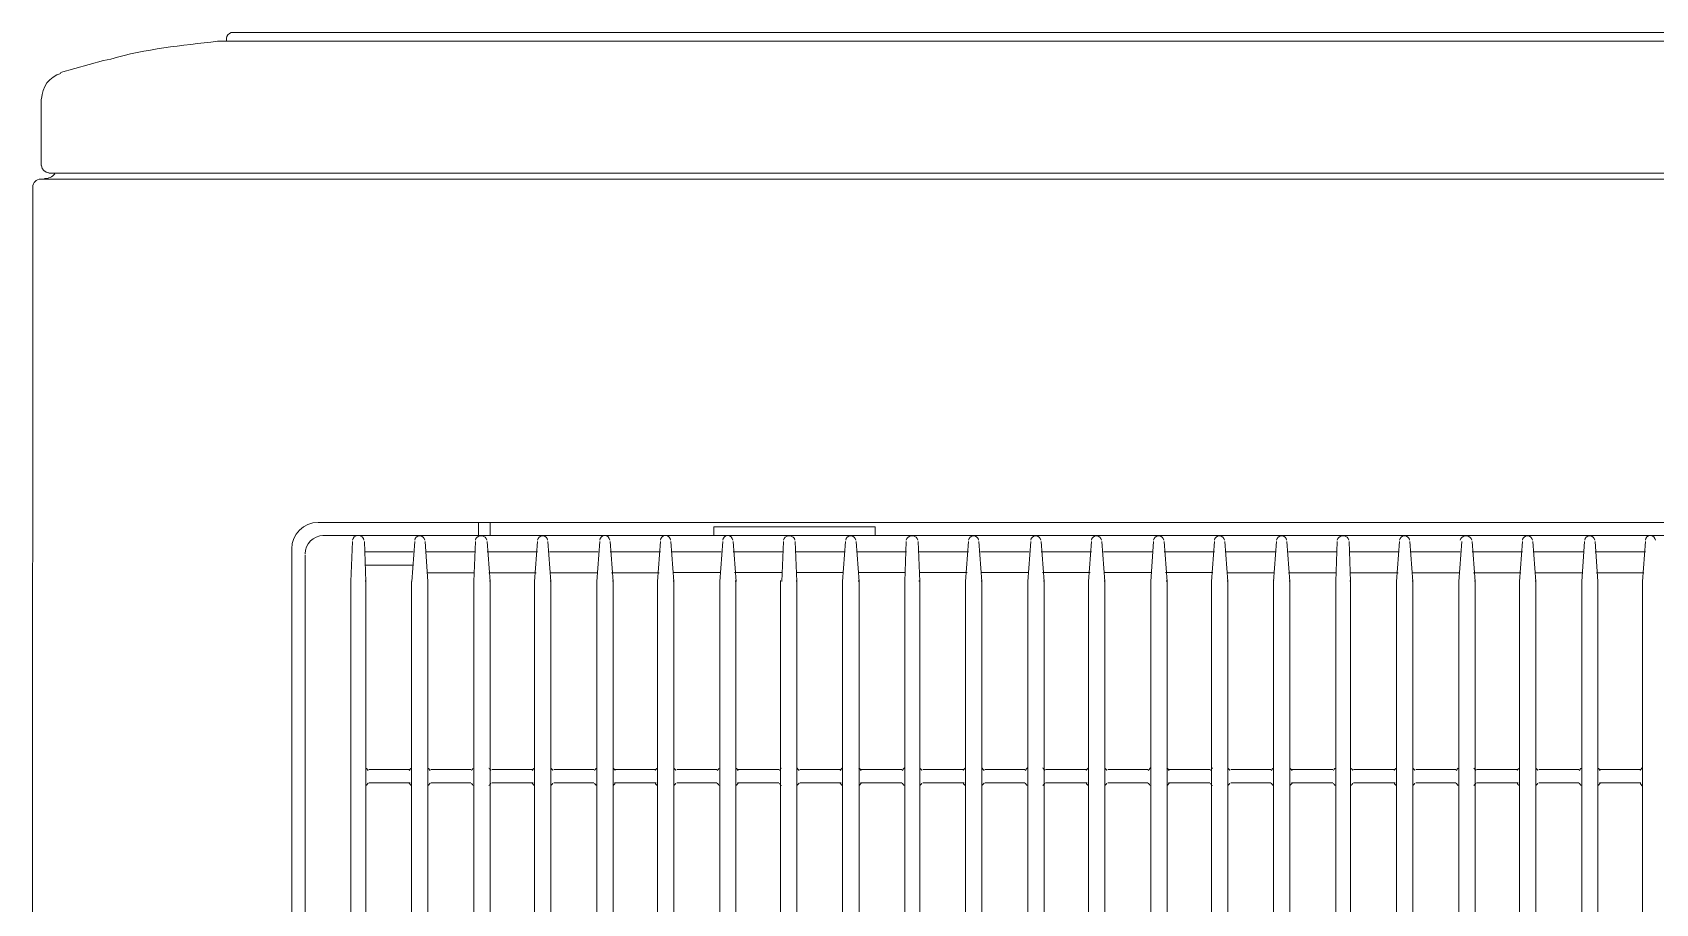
# Model space of a CAD drawing. Header units: inches. Extents: x -114 to 635, y -137 to 57.
# Drawn here: x 543.7636 to 544.0825, y 23.5669 to 23.7381 of the extents above; entities that cross this region are included whole.
import ezdxf

# ---------------------------------------------------------------- set-up
doc = ezdxf.new("R2010")
doc.units = ezdxf.units.IN
doc.header["$MEASUREMENT"] = 0
doc.layers.add('UTILITIES', color=141, linetype='Continuous', lineweight=0)

msp = doc.modelspace()

# ---------------------------------------------------------------- linework, layer by layer
at = {"layer": 'UTILITIES'}
msp.add_line((543.76362, 23.14511, 0), (543.76367, 23.70781, 0), dxfattribs=at)
for points in [[(543.80268, 23.73813, 0), (543.80215, 23.73793, 0), (543.80174, 23.7375, 0), (543.80174, 23.73699, 0)], [(543.80174, 23.73699, 0), (543.80174, 23.73699, 0), (543.80174, 23.7364, 0), (543.80174, 23.7364, 0)], [(544.18413, 23.73813, 0), (544.18413, 23.73813, 0), (543.84573, 23.73813, 0), (543.80268, 23.73813, 0)], [(544.18413, 23.7364, 0), (544.18413, 23.7364, 0), (543.80584, 23.7364, 0), (543.80584, 23.7364, 0)], [(543.77759, 23.7326, 0), (543.77759, 23.7326, 0), (543.76914, 23.73027, 0), (543.76914, 23.73027, 0)], [(543.76919, 23.73009, 0), (543.76697, 23.72944, 0), (543.76543, 23.7274, 0), (543.76543, 23.72508, 0)], [(543.76536, 23.71196, 0), (543.76536, 23.71196, 0), (543.76536, 23.72504, 0), (543.76536, 23.72504, 0)], [(543.76543, 23.71197, 0), (543.76543, 23.71121, 0), (543.76606, 23.71056, 0), (543.76685, 23.71056, 0)], [(543.76525, 23.70932, 0), (543.76439, 23.70932, 0), (543.76367, 23.70861, 0), (543.76367, 23.70775, 0)], [(544.18965, 23.70932, 0), (543.97659, 23.70932, 0), (543.76525, 23.70932, 0), (543.76525, 23.70932, 0)], [(543.76597, 23.7094, 0), (543.76678, 23.7094, 0), (543.76754, 23.70975, 0), (543.76803, 23.71036, 0)], [(543.76682, 23.7105, 0), (543.76682, 23.7105, 0), (544.18413, 23.7105, 0), (544.18413, 23.7105, 0)], [(543.81457, 23.63665, 0), (543.81457, 23.63953, 0), (543.81691, 23.64185, 0), (543.81978, 23.64185, 0)], [(543.81981, 23.64185, 0), (543.81981, 23.64185, 0), (544.03511, 23.64185, 0), (544.18965, 23.64185, 0)], [(543.85124, 23.63924, 0), (543.85124, 23.63924, 0), (543.85124, 23.64185, 0), (543.85124, 23.64185, 0)], [(543.85357, 23.64185, 0), (543.85357, 23.64185, 0), (543.85357, 23.63924, 0), (543.85357, 23.63924, 0)], [(543.81719, 23.63567, 0), (543.81719, 23.63764, 0), (543.81879, 23.63925, 0), (543.82079, 23.63925, 0)], [(544.0817, 23.63925, 0), (544.0817, 23.63925, 0), (543.82068, 23.63925, 0), (543.82068, 23.63925, 0)], [(543.8265, 23.63808, 0), (543.8265, 23.63808, 0), (543.82621, 23.63023, 0), (543.82621, 23.63023, 0)], [(543.8265, 23.63834, 0), (543.82654, 23.63885, 0), (543.82703, 23.63925, 0), (543.82762, 23.63925, 0)], [(543.82762, 23.63925, 0), (543.82822, 23.63925, 0), (543.82872, 23.63885, 0), (543.82876, 23.63834, 0)], [(543.82884, 23.63808, 0), (543.82884, 23.63808, 0), (543.82911, 23.63023, 0), (543.82911, 23.63023, 0)], [(543.83873, 23.63808, 0), (543.83873, 23.63808, 0), (543.83814, 23.63023, 0), (543.83814, 23.63023, 0)], [(543.83873, 23.63834, 0), (543.83875, 23.63884, 0), (543.83918, 23.63924, 0), (543.8397, 23.63924, 0)], [(543.8397, 23.63924, 0), (543.84023, 23.63924, 0), (543.84066, 23.63884, 0), (543.84069, 23.63834, 0)], [(543.84076, 23.63808, 0), (543.84076, 23.63808, 0), (543.84134, 23.63023, 0), (543.84134, 23.63023, 0)], [(543.85065, 23.63807, 0), (543.85065, 23.63807, 0), (543.85037, 23.63022, 0), (543.85037, 23.63022, 0)], [(543.85065, 23.63834, 0), (543.8507, 23.63884, 0), (543.85118, 23.63924, 0), (543.85177, 23.63924, 0)], [(543.85177, 23.63924, 0), (543.85237, 23.63924, 0), (543.85287, 23.63884, 0), (543.85291, 23.63834, 0)], [(543.85298, 23.63807, 0), (543.85298, 23.63807, 0), (543.85356, 23.63022, 0), (543.85356, 23.63022, 0)], [(543.86287, 23.63807, 0), (543.86287, 23.63807, 0), (543.86228, 23.63022, 0), (543.86228, 23.63022, 0)], [(543.86287, 23.63834, 0), (543.86292, 23.63884, 0), (543.86335, 23.63924, 0), (543.86387, 23.63924, 0)], [(543.86387, 23.63924, 0), (543.86438, 23.63924, 0), (543.8648, 23.63884, 0), (543.86483, 23.63834, 0)], [(543.86491, 23.63807, 0), (543.86491, 23.63807, 0), (543.8655, 23.63022, 0), (543.8655, 23.63022, 0)], [(543.8751, 23.63808, 0), (543.8751, 23.63808, 0), (543.87451, 23.63023, 0), (543.87451, 23.63023, 0)], [(543.8751, 23.63834, 0), (543.87513, 23.63885, 0), (543.87556, 23.63925, 0), (543.87608, 23.63925, 0)], [(543.87608, 23.63925, 0), (543.87661, 23.63925, 0), (543.87703, 23.63885, 0), (543.87706, 23.63834, 0)], [(543.87713, 23.63808, 0), (543.87713, 23.63808, 0), (543.87772, 23.63023, 0), (543.87772, 23.63023, 0)], [(543.88703, 23.63808, 0), (543.88703, 23.63808, 0), (543.88644, 23.63023, 0), (543.88644, 23.63023, 0)], [(543.88703, 23.63834, 0), (543.88706, 23.63885, 0), (543.88749, 23.63925, 0), (543.88801, 23.63925, 0)], [(543.88801, 23.63925, 0), (543.88853, 23.63925, 0), (543.88895, 23.63885, 0), (543.88899, 23.63834, 0)], [(543.88907, 23.63808, 0), (543.88907, 23.63808, 0), (543.88965, 23.63023, 0), (543.88965, 23.63023, 0)], [(543.89751, 23.63925, 0), (543.89751, 23.63925, 0), (543.89751, 23.64099, 0), (543.89751, 23.64099, 0)], [(543.89751, 23.64099, 0), (543.89751, 23.64099, 0), (543.92922, 23.64099, 0), (543.92922, 23.64099, 0)], [(543.89925, 23.63808, 0), (543.89925, 23.63808, 0), (543.89866, 23.63023, 0), (543.89866, 23.63023, 0)], [(543.89926, 23.63834, 0), (543.8993, 23.63885, 0), (543.89972, 23.63925, 0), (543.90023, 23.63925, 0)], [(543.90023, 23.63925, 0), (543.90076, 23.63925, 0), (543.90118, 23.63885, 0), (543.90122, 23.63834, 0)], [(543.90129, 23.63808, 0), (543.90129, 23.63808, 0), (543.90187, 23.63023, 0), (543.90187, 23.63023, 0)], [(543.91118, 23.63807, 0), (543.91118, 23.63807, 0), (543.91088, 23.63022, 0), (543.91088, 23.63022, 0)], [(543.91118, 23.63834, 0), (543.91123, 23.63884, 0), (543.91171, 23.63924, 0), (543.9123, 23.63924, 0)], [(543.9123, 23.63924, 0), (543.9129, 23.63924, 0), (543.9134, 23.63884, 0), (543.91344, 23.63834, 0)], [(543.91351, 23.63807, 0), (543.91351, 23.63807, 0), (543.91379, 23.63022, 0), (543.91379, 23.63022, 0)], [(543.92339, 23.63807, 0), (543.92339, 23.63807, 0), (543.92281, 23.63022, 0), (543.92281, 23.63022, 0)], [(543.92342, 23.63834, 0), (543.92344, 23.63884, 0), (543.92386, 23.63924, 0), (543.92439, 23.63924, 0)], [(543.92439, 23.63924, 0), (543.92491, 23.63924, 0), (543.92533, 23.63884, 0), (543.92538, 23.63834, 0)], [(543.92544, 23.63807, 0), (543.92544, 23.63807, 0), (543.92603, 23.63022, 0), (543.92603, 23.63022, 0)], [(543.92922, 23.63925, 0), (543.92922, 23.63925, 0), (543.92922, 23.64099, 0), (543.92922, 23.64099, 0)], [(543.93532, 23.63807, 0), (543.93532, 23.63807, 0), (543.93505, 23.63022, 0), (543.93505, 23.63022, 0)], [(543.93532, 23.63834, 0), (543.93537, 23.63884, 0), (543.93586, 23.63924, 0), (543.93648, 23.63924, 0)], [(543.93648, 23.63924, 0), (543.93707, 23.63924, 0), (543.93756, 23.63884, 0), (543.93759, 23.63834, 0)], [(543.93766, 23.63807, 0), (543.93766, 23.63807, 0), (543.93796, 23.63022, 0), (543.93796, 23.63022, 0)], [(543.94757, 23.63807, 0), (543.94757, 23.63807, 0), (543.94698, 23.63022, 0), (543.94698, 23.63022, 0)], [(543.94757, 23.63834, 0), (543.94759, 23.63884, 0), (543.94803, 23.63924, 0), (543.94854, 23.63924, 0)], [(543.94854, 23.63924, 0), (543.94905, 23.63924, 0), (543.94948, 23.63884, 0), (543.94952, 23.63834, 0)], [(543.94959, 23.63807, 0), (543.94959, 23.63807, 0), (543.95018, 23.63022, 0), (543.95018, 23.63022, 0)], [(543.95977, 23.63807, 0), (543.95977, 23.63807, 0), (543.9592, 23.63022, 0), (543.9592, 23.63022, 0)], [(543.95977, 23.63834, 0), (543.95982, 23.63884, 0), (543.96025, 23.63924, 0), (543.96076, 23.63924, 0)], [(543.96076, 23.63924, 0), (543.96127, 23.63924, 0), (543.96171, 23.63884, 0), (543.96176, 23.63834, 0)], [(543.96181, 23.63807, 0), (543.96181, 23.63807, 0), (543.96241, 23.63022, 0), (543.96241, 23.63022, 0)], [(543.97171, 23.63807, 0), (543.97171, 23.63807, 0), (543.97113, 23.63022, 0), (543.97113, 23.63022, 0)], [(543.97171, 23.63834, 0), (543.97175, 23.63884, 0), (543.97218, 23.63924, 0), (543.97269, 23.63924, 0)], [(543.97269, 23.63924, 0), (543.9732, 23.63924, 0), (543.97364, 23.63884, 0), (543.97367, 23.63834, 0)], [(543.97374, 23.63807, 0), (543.97374, 23.63807, 0), (543.97433, 23.63022, 0), (543.97433, 23.63022, 0)], [(543.98392, 23.63807, 0), (543.98392, 23.63807, 0), (543.98335, 23.63022, 0), (543.98335, 23.63022, 0)], [(543.98392, 23.63834, 0), (543.98397, 23.63884, 0), (543.98441, 23.63924, 0), (543.98491, 23.63924, 0)], [(543.98491, 23.63924, 0), (543.98543, 23.63924, 0), (543.98586, 23.63884, 0), (543.98591, 23.63834, 0)], [(543.98597, 23.63807, 0), (543.98597, 23.63807, 0), (543.98656, 23.63022, 0), (543.98656, 23.63022, 0)], [(543.99585, 23.63807, 0), (543.99585, 23.63807, 0), (543.99528, 23.63022, 0), (543.99528, 23.63022, 0)], [(543.99585, 23.63834, 0), (543.9959, 23.63884, 0), (543.99633, 23.63924, 0), (543.99686, 23.63924, 0)], [(543.99686, 23.63924, 0), (543.99737, 23.63924, 0), (543.99779, 23.63884, 0), (543.99784, 23.63834, 0)], [(543.99789, 23.63807, 0), (543.99789, 23.63807, 0), (543.99849, 23.63022, 0), (543.99849, 23.63022, 0)], [(544.00808, 23.63808, 0), (544.00808, 23.63808, 0), (544.00749, 23.63023, 0), (544.00749, 23.63023, 0)], [(544.00808, 23.63834, 0), (544.00812, 23.63884, 0), (544.00854, 23.63924, 0), (544.00906, 23.63924, 0)], [(544.00906, 23.63924, 0), (544.00958, 23.63924, 0), (544.01001, 23.63884, 0), (544.01004, 23.63834, 0)], [(544.0101, 23.63808, 0), (544.0101, 23.63808, 0), (544.01069, 23.63023, 0), (544.01069, 23.63023, 0)], [(544.02, 23.63808, 0), (544.02, 23.63808, 0), (544.01971, 23.63023, 0), (544.01971, 23.63023, 0)], [(544.02, 23.63834, 0), (544.02006, 23.63884, 0), (544.02054, 23.63924, 0), (544.02114, 23.63924, 0)], [(544.02114, 23.63924, 0), (544.02174, 23.63924, 0), (544.02224, 23.63884, 0), (544.02227, 23.63834, 0)], [(544.02234, 23.63808, 0), (544.02234, 23.63808, 0), (544.02262, 23.63023, 0), (544.02262, 23.63023, 0)], [(544.03223, 23.63808, 0), (544.03223, 23.63808, 0), (544.03166, 23.63023, 0), (544.03166, 23.63023, 0)], [(544.03224, 23.63834, 0), (544.03227, 23.63884, 0), (544.03269, 23.63924, 0), (544.03322, 23.63924, 0)], [(544.03322, 23.63924, 0), (544.03373, 23.63924, 0), (544.03417, 23.63884, 0), (544.0342, 23.63834, 0)], [(544.03427, 23.63808, 0), (544.03427, 23.63808, 0), (544.03485, 23.63023, 0), (544.03485, 23.63023, 0)], [(544.04445, 23.63808, 0), (544.04445, 23.63808, 0), (544.04387, 23.63023, 0), (544.04387, 23.63023, 0)], [(544.04416, 23.63834, 0), (544.04421, 23.63884, 0), (544.0447, 23.63924, 0), (544.0453, 23.63924, 0)], [(544.0453, 23.63924, 0), (544.04588, 23.63924, 0), (544.04638, 23.63884, 0), (544.04642, 23.63834, 0)], [(544.0465, 23.63808, 0), (544.0465, 23.63808, 0), (544.04707, 23.63023, 0), (544.04707, 23.63023, 0)], [(544.05639, 23.63808, 0), (544.05639, 23.63808, 0), (544.0558, 23.63023, 0), (544.0558, 23.63023, 0)], [(544.05639, 23.63834, 0), (544.05643, 23.63884, 0), (544.05685, 23.63924, 0), (544.05738, 23.63924, 0)], [(544.05738, 23.63924, 0), (544.05789, 23.63924, 0), (544.05831, 23.63884, 0), (544.05835, 23.63834, 0)], [(544.05841, 23.63808, 0), (544.05841, 23.63808, 0), (544.059, 23.63023, 0), (544.059, 23.63023, 0)], [(544.06861, 23.63807, 0), (544.06861, 23.63807, 0), (544.06804, 23.63022, 0), (544.06804, 23.63022, 0)], [(544.06862, 23.63834, 0), (544.06864, 23.63884, 0), (544.06907, 23.63924, 0), (544.0696, 23.63924, 0)], [(544.0696, 23.63924, 0), (544.07012, 23.63924, 0), (544.07055, 23.63884, 0), (544.07058, 23.63834, 0)], [(544.07065, 23.63807, 0), (544.07065, 23.63807, 0), (544.07123, 23.63022, 0), (544.07123, 23.63022, 0)], [(544.08054, 23.63808, 0), (544.08054, 23.63808, 0), (544.07995, 23.63022, 0), (544.07995, 23.63022, 0)], [(544.08054, 23.63834, 0), (544.08057, 23.63884, 0), (544.08101, 23.63925, 0), (544.08153, 23.63925, 0)], [(544.08153, 23.63925, 0), (544.08205, 23.63925, 0), (544.08248, 23.63884, 0), (544.0825, 23.63834, 0)], [(544.0817, 23.63925, 0), (544.0817, 23.63925, 0), (544.13274, 23.63925, 0), (544.18965, 23.63925, 0)], [(543.81457, 23.63663, 0), (543.81457, 23.63663, 0), (543.81457, 23.18441, 0), (543.81457, 23.18441, 0)], [(543.81719, 23.63547, 0), (543.81719, 23.63547, 0), (543.81719, 23.41052, 0), (543.81719, 23.41052, 0)], [(543.82884, 23.63604, 0), (543.82884, 23.63604, 0), (543.83842, 23.63604, 0), (543.83842, 23.63604, 0)], [(543.85065, 23.63604, 0), (543.85065, 23.63604, 0), (543.84105, 23.63604, 0), (543.84105, 23.63604, 0)], [(543.86288, 23.63605, 0), (543.86288, 23.63605, 0), (543.85298, 23.63605, 0), (543.85298, 23.63605, 0)], [(543.8748, 23.63605, 0), (543.8748, 23.63605, 0), (543.8652, 23.63605, 0), (543.8652, 23.63605, 0)], [(543.88703, 23.63605, 0), (543.88703, 23.63605, 0), (543.87713, 23.63605, 0), (543.87713, 23.63605, 0)], [(543.89896, 23.63605, 0), (543.89896, 23.63605, 0), (543.88935, 23.63605, 0), (543.88935, 23.63605, 0)], [(543.91119, 23.63605, 0), (543.91119, 23.63605, 0), (543.90129, 23.63605, 0), (543.90129, 23.63605, 0)], [(543.92311, 23.63605, 0), (543.92311, 23.63605, 0), (543.9135, 23.63605, 0), (543.9135, 23.63605, 0)], [(543.93534, 23.63605, 0), (543.93534, 23.63605, 0), (543.92573, 23.63605, 0), (543.92573, 23.63605, 0)], [(543.94756, 23.63605, 0), (543.94756, 23.63605, 0), (543.93766, 23.63605, 0), (543.93766, 23.63605, 0)], [(543.95949, 23.63605, 0), (543.95949, 23.63605, 0), (543.94989, 23.63605, 0), (543.94989, 23.63605, 0)], [(543.97171, 23.63605, 0), (543.97171, 23.63605, 0), (543.96181, 23.63605, 0), (543.96181, 23.63605, 0)], [(543.98363, 23.63605, 0), (543.98363, 23.63605, 0), (543.97404, 23.63605, 0), (543.97404, 23.63605, 0)], [(543.99587, 23.63605, 0), (543.99587, 23.63605, 0), (543.98597, 23.63605, 0), (543.98597, 23.63605, 0)], [(544.0078, 23.63605, 0), (544.0078, 23.63605, 0), (543.99819, 23.63605, 0), (543.99819, 23.63605, 0)], [(544.02001, 23.63604, 0), (544.02001, 23.63604, 0), (544.01042, 23.63604, 0), (544.01042, 23.63604, 0)], [(544.03194, 23.63604, 0), (544.03194, 23.63604, 0), (544.02235, 23.63604, 0), (544.02235, 23.63604, 0)], [(544.04416, 23.63605, 0), (544.04416, 23.63605, 0), (544.03455, 23.63605, 0), (544.03455, 23.63605, 0)], [(544.05639, 23.63605, 0), (544.05639, 23.63605, 0), (544.0465, 23.63605, 0), (544.0465, 23.63605, 0)], [(544.06832, 23.63604, 0), (544.06832, 23.63604, 0), (544.05871, 23.63604, 0), (544.05871, 23.63604, 0)], [(544.08054, 23.63604, 0), (544.08054, 23.63604, 0), (544.07065, 23.63604, 0), (544.07065, 23.63604, 0)], [(543.82911, 23.63342, 0), (543.82911, 23.63342, 0), (543.83842, 23.63342, 0), (543.83842, 23.63342, 0)], [(543.85037, 23.63197, 0), (543.85037, 23.63197, 0), (543.84133, 23.63197, 0), (543.84133, 23.63197, 0)], [(543.86258, 23.63197, 0), (543.86258, 23.63197, 0), (543.85327, 23.63197, 0), (543.85327, 23.63197, 0)], [(543.87452, 23.63197, 0), (543.87452, 23.63197, 0), (543.86549, 23.63197, 0), (543.86549, 23.63197, 0)], [(543.88674, 23.63197, 0), (543.88674, 23.63197, 0), (543.87742, 23.63197, 0), (543.87742, 23.63197, 0)], [(543.89866, 23.63198, 0), (543.89866, 23.63198, 0), (543.88965, 23.63198, 0), (543.88965, 23.63198, 0)], [(543.91089, 23.63198, 0), (543.91089, 23.63198, 0), (543.90158, 23.63198, 0), (543.90158, 23.63198, 0)], [(543.92282, 23.63198, 0), (543.92282, 23.63198, 0), (543.91379, 23.63198, 0), (543.91379, 23.63198, 0)], [(543.93505, 23.63198, 0), (543.93505, 23.63198, 0), (543.92603, 23.63198, 0), (543.92603, 23.63198, 0)], [(543.94725, 23.63198, 0), (543.94725, 23.63198, 0), (543.93795, 23.63198, 0), (543.93795, 23.63198, 0)], [(543.9592, 23.63198, 0), (543.9592, 23.63198, 0), (543.95018, 23.63198, 0), (543.95018, 23.63198, 0)], [(543.97142, 23.63198, 0), (543.97142, 23.63198, 0), (543.96211, 23.63198, 0), (543.96211, 23.63198, 0)], [(543.98335, 23.63198, 0), (543.98335, 23.63198, 0), (543.97433, 23.63198, 0), (543.97433, 23.63198, 0)], [(543.99557, 23.63198, 0), (543.99557, 23.63198, 0), (543.98626, 23.63198, 0), (543.98626, 23.63198, 0)], [(544.00749, 23.63197, 0), (544.00749, 23.63197, 0), (543.99847, 23.63197, 0), (543.99847, 23.63197, 0)], [(544.01973, 23.63197, 0), (544.01973, 23.63197, 0), (544.01042, 23.63197, 0), (544.01042, 23.63197, 0)], [(544.03194, 23.63197, 0), (544.03194, 23.63197, 0), (544.02264, 23.63197, 0), (544.02264, 23.63197, 0)], [(544.04387, 23.63197, 0), (544.04387, 23.63197, 0), (544.03485, 23.63197, 0), (544.03485, 23.63197, 0)], [(544.05609, 23.63197, 0), (544.05609, 23.63197, 0), (544.04678, 23.63197, 0), (544.04678, 23.63197, 0)], [(544.06804, 23.63197, 0), (544.06804, 23.63197, 0), (544.05902, 23.63197, 0), (544.05902, 23.63197, 0)], [(544.08025, 23.63197, 0), (544.08025, 23.63197, 0), (544.07093, 23.63197, 0), (544.07093, 23.63197, 0)], [(543.82621, 23.63026, 0), (543.82621, 23.63032, 0), (543.82621, 23.63036, 0), (543.82621, 23.63042, 0)], [(543.82621, 23.41052, 0), (543.82621, 23.41052, 0), (543.82621, 23.63023, 0), (543.82621, 23.63023, 0)], [(543.82904, 23.63042, 0), (543.82905, 23.63036, 0), (543.82905, 23.63032, 0), (543.82905, 23.63026, 0)], [(543.82911, 23.41052, 0), (543.82911, 23.41052, 0), (543.82911, 23.63023, 0), (543.82911, 23.63023, 0)], [(543.83813, 23.41052, 0), (543.83813, 23.41052, 0), (543.83813, 23.63022, 0), (543.83813, 23.63022, 0)], [(543.83814, 23.63026, 0), (543.83814, 23.63026, 0), (543.83814, 23.63041, 0), (543.83814, 23.63041, 0)], [(543.84128, 23.63041, 0), (543.84128, 23.63041, 0), (543.84128, 23.63026, 0), (543.84128, 23.63026, 0)], [(543.84133, 23.41052, 0), (543.84133, 23.41052, 0), (543.84133, 23.63022, 0), (543.84133, 23.63022, 0)], [(543.85037, 23.63025, 0), (543.85037, 23.63031, 0), (543.85037, 23.63035, 0), (543.85037, 23.63041, 0)], [(543.85037, 23.41052, 0), (543.85037, 23.41052, 0), (543.85037, 23.63022, 0), (543.85037, 23.63022, 0)], [(543.8535, 23.63041, 0), (543.8535, 23.63041, 0), (543.8535, 23.63025, 0), (543.8535, 23.63025, 0)], [(543.85356, 23.41052, 0), (543.85356, 23.41052, 0), (543.85356, 23.63022, 0), (543.85356, 23.63022, 0)], [(543.86228, 23.63025, 0), (543.86228, 23.63031, 0), (543.86228, 23.63035, 0), (543.8623, 23.63041, 0)], [(543.86228, 23.41052, 0), (543.86228, 23.41052, 0), (543.86228, 23.63022, 0), (543.86228, 23.63022, 0)], [(543.86543, 23.63041, 0), (543.86543, 23.63041, 0), (543.86543, 23.63025, 0), (543.86543, 23.63025, 0)], [(543.8655, 23.41052, 0), (543.8655, 23.41052, 0), (543.8655, 23.63022, 0), (543.8655, 23.63022, 0)], [(543.87452, 23.63025, 0), (543.87452, 23.63031, 0), (543.87452, 23.63035, 0), (543.87452, 23.63041, 0)], [(543.87452, 23.41052, 0), (543.87452, 23.41052, 0), (543.87452, 23.63022, 0), (543.87452, 23.63022, 0)], [(543.87764, 23.63041, 0), (543.87764, 23.63041, 0), (543.87764, 23.63025, 0), (543.87764, 23.63025, 0)], [(543.87771, 23.41052, 0), (543.87771, 23.41052, 0), (543.87771, 23.63022, 0), (543.87771, 23.63022, 0)], [(543.88645, 23.63025, 0), (543.88645, 23.63025, 0), (543.88645, 23.63041, 0), (543.88645, 23.63041, 0)], [(543.88645, 23.41052, 0), (543.88645, 23.41052, 0), (543.88645, 23.63022, 0), (543.88645, 23.63022, 0)], [(543.88958, 23.63041, 0), (543.88958, 23.63035, 0), (543.88958, 23.63031, 0), (543.88958, 23.63025, 0)], [(543.88965, 23.41052, 0), (543.88965, 23.41052, 0), (543.88965, 23.63022, 0), (543.88965, 23.63022, 0)], [(543.89867, 23.63025, 0), (543.89867, 23.63031, 0), (543.89867, 23.63035, 0), (543.89867, 23.63041, 0)], [(543.89867, 23.41052, 0), (543.89867, 23.41052, 0), (543.89867, 23.63022, 0), (543.89867, 23.63022, 0)], [(543.90179, 23.63041, 0), (543.90179, 23.63041, 0), (543.90179, 23.63025, 0), (543.90179, 23.63025, 0)], [(543.90186, 23.41052, 0), (543.90186, 23.41052, 0), (543.90186, 23.63022, 0), (543.90186, 23.63022, 0)], [(543.9106, 23.63025, 0), (543.9106, 23.63025, 0), (543.9106, 23.63041, 0), (543.9106, 23.63041, 0)], [(543.9106, 23.41052, 0), (543.9106, 23.41052, 0), (543.9106, 23.63022, 0), (543.9106, 23.63022, 0)], [(543.91372, 23.63041, 0), (543.91372, 23.63035, 0), (543.91372, 23.63031, 0), (543.91372, 23.63025, 0)], [(543.91379, 23.41052, 0), (543.91379, 23.41052, 0), (543.91379, 23.63022, 0), (543.91379, 23.63022, 0)], [(543.92281, 23.63025, 0), (543.92281, 23.63025, 0), (543.92281, 23.63041, 0), (543.92281, 23.63041, 0)], [(543.92281, 23.41052, 0), (543.92281, 23.41052, 0), (543.92281, 23.63022, 0), (543.92281, 23.63022, 0)], [(543.92595, 23.63041, 0), (543.92595, 23.63035, 0), (543.92595, 23.63031, 0), (543.92595, 23.63025, 0)], [(543.92603, 23.41052, 0), (543.92603, 23.41052, 0), (543.92603, 23.63022, 0), (543.92603, 23.63022, 0)], [(543.93505, 23.63025, 0), (543.93505, 23.63031, 0), (543.93505, 23.63035, 0), (543.93505, 23.63041, 0)], [(543.93505, 23.41052, 0), (543.93505, 23.41052, 0), (543.93505, 23.63022, 0), (543.93505, 23.63022, 0)], [(543.93787, 23.63041, 0), (543.93787, 23.63035, 0), (543.93787, 23.63031, 0), (543.93787, 23.63025, 0)], [(543.93796, 23.41052, 0), (543.93796, 23.41052, 0), (543.93796, 23.63022, 0), (543.93796, 23.63022, 0)], [(543.94698, 23.63025, 0), (543.94698, 23.63025, 0), (543.94698, 23.63041, 0), (543.94698, 23.63041, 0)], [(543.94698, 23.41052, 0), (543.94698, 23.41052, 0), (543.94698, 23.63022, 0), (543.94698, 23.63022, 0)], [(543.9501, 23.63041, 0), (543.9501, 23.63035, 0), (543.9501, 23.63031, 0), (543.9501, 23.63025, 0)], [(543.95018, 23.41052, 0), (543.95018, 23.41052, 0), (543.95018, 23.63022, 0), (543.95018, 23.63022, 0)], [(543.9592, 23.63025, 0), (543.9592, 23.63031, 0), (543.9592, 23.63035, 0), (543.9592, 23.63041, 0)], [(543.9592, 23.41052, 0), (543.9592, 23.41052, 0), (543.9592, 23.63022, 0), (543.9592, 23.63022, 0)], [(543.96232, 23.63041, 0), (543.96232, 23.63041, 0), (543.96232, 23.63025, 0), (543.96232, 23.63025, 0)], [(543.96241, 23.41052, 0), (543.96241, 23.41052, 0), (543.96241, 23.63022, 0), (543.96241, 23.63022, 0)], [(543.97113, 23.63025, 0), (543.97113, 23.63031, 0), (543.97113, 23.63035, 0), (543.97113, 23.63041, 0)], [(543.97113, 23.41052, 0), (543.97113, 23.41052, 0), (543.97113, 23.63022, 0), (543.97113, 23.63022, 0)], [(543.97425, 23.63041, 0), (543.97425, 23.63035, 0), (543.97425, 23.63031, 0), (543.97425, 23.63025, 0)], [(543.97433, 23.41052, 0), (543.97433, 23.41052, 0), (543.97433, 23.63022, 0), (543.97433, 23.63022, 0)], [(543.98335, 23.63025, 0), (543.98335, 23.63031, 0), (543.98335, 23.63035, 0), (543.98335, 23.63041, 0)], [(543.98335, 23.41052, 0), (543.98335, 23.41052, 0), (543.98335, 23.63022, 0), (543.98335, 23.63022, 0)], [(543.98648, 23.63041, 0), (543.98648, 23.63041, 0), (543.98648, 23.63025, 0), (543.98648, 23.63025, 0)], [(543.98656, 23.41052, 0), (543.98656, 23.41052, 0), (543.98656, 23.63022, 0), (543.98656, 23.63022, 0)], [(543.99528, 23.63025, 0), (543.99528, 23.63031, 0), (543.99528, 23.63035, 0), (543.99528, 23.63041, 0)], [(543.99528, 23.41052, 0), (543.99528, 23.41052, 0), (543.99528, 23.63022, 0), (543.99528, 23.63022, 0)], [(543.99841, 23.63041, 0), (543.99841, 23.63035, 0), (543.99841, 23.63031, 0), (543.99841, 23.63026, 0)], [(543.99847, 23.41052, 0), (543.99847, 23.41052, 0), (543.99847, 23.63023, 0), (543.99847, 23.63023, 0)], [(544.00749, 23.63026, 0), (544.00749, 23.63031, 0), (544.00751, 23.63035, 0), (544.00751, 23.63041, 0)], [(544.00749, 23.41052, 0), (544.00749, 23.41052, 0), (544.00749, 23.63023, 0), (544.00749, 23.63023, 0)], [(544.01063, 23.63041, 0), (544.01063, 23.63041, 0), (544.01063, 23.63026, 0), (544.01063, 23.63026, 0)], [(544.01069, 23.41052, 0), (544.01069, 23.41052, 0), (544.01069, 23.63023, 0), (544.01069, 23.63023, 0)], [(544.01971, 23.63026, 0), (544.01971, 23.63031, 0), (544.01971, 23.63035, 0), (544.01973, 23.63041, 0)], [(544.01971, 23.41052, 0), (544.01971, 23.41052, 0), (544.01971, 23.63023, 0), (544.01971, 23.63023, 0)], [(544.02255, 23.63041, 0), (544.02256, 23.63035, 0), (544.02256, 23.63031, 0), (544.02256, 23.63026, 0)], [(544.02262, 23.41052, 0), (544.02262, 23.41052, 0), (544.02262, 23.63023, 0), (544.02262, 23.63023, 0)], [(544.03166, 23.63026, 0), (544.03166, 23.63026, 0), (544.03166, 23.63041, 0), (544.03166, 23.63041, 0)], [(544.03166, 23.41052, 0), (544.03166, 23.41052, 0), (544.03166, 23.63023, 0), (544.03166, 23.63023, 0)], [(544.03478, 23.63041, 0), (544.03478, 23.63035, 0), (544.03479, 23.63031, 0), (544.03479, 23.63026, 0)], [(544.03485, 23.41052, 0), (544.03485, 23.41052, 0), (544.03485, 23.63023, 0), (544.03485, 23.63023, 0)], [(544.04387, 23.63026, 0), (544.04387, 23.63031, 0), (544.04387, 23.63035, 0), (544.04387, 23.63041, 0)], [(544.04387, 23.41052, 0), (544.04387, 23.41052, 0), (544.04387, 23.63022, 0), (544.04387, 23.63022, 0)], [(544.047, 23.63041, 0), (544.04701, 23.63035, 0), (544.04701, 23.63031, 0), (544.04701, 23.63026, 0)], [(544.04707, 23.41052, 0), (544.04707, 23.41052, 0), (544.04707, 23.63023, 0), (544.04707, 23.63023, 0)], [(544.0558, 23.63026, 0), (544.0558, 23.63026, 0), (544.0558, 23.63041, 0), (544.0558, 23.63041, 0)], [(544.0558, 23.41052, 0), (544.0558, 23.41052, 0), (544.0558, 23.63023, 0), (544.0558, 23.63023, 0)], [(544.05894, 23.63041, 0), (544.05894, 23.63035, 0), (544.05894, 23.63031, 0), (544.05894, 23.63026, 0)], [(544.059, 23.41052, 0), (544.059, 23.41052, 0), (544.059, 23.63023, 0), (544.059, 23.63023, 0)], [(544.06804, 23.63025, 0), (544.06804, 23.63025, 0), (544.06804, 23.63041, 0), (544.06804, 23.63041, 0)], [(544.06804, 23.63025, 0), (544.06804, 23.63025, 0), (544.06804, 23.63041, 0), (544.06804, 23.63041, 0)], [(544.06804, 23.63025, 0), (544.06804, 23.63025, 0), (544.06804, 23.63041, 0), (544.06804, 23.63041, 0)], [(544.06804, 23.41052, 0), (544.06804, 23.41052, 0), (544.06804, 23.63023, 0), (544.06804, 23.63023, 0)], [(544.07117, 23.63041, 0), (544.07117, 23.63041, 0), (544.07117, 23.63025, 0), (544.07117, 23.63025, 0)], [(544.07123, 23.41052, 0), (544.07123, 23.41052, 0), (544.07123, 23.63022, 0), (544.07123, 23.63022, 0)], [(544.07995, 23.63026, 0), (544.07995, 23.63032, 0), (544.07995, 23.63036, 0), (544.07997, 23.63042, 0)], [(544.07995, 23.63026, 0), (544.07995, 23.63032, 0), (544.07995, 23.63036, 0), (544.07997, 23.63042, 0)], [(544.07995, 23.63026, 0), (544.07995, 23.63032, 0), (544.07995, 23.63036, 0), (544.07997, 23.63042, 0)], [(544.07995, 23.41051, 0), (544.07995, 23.41051, 0), (544.07995, 23.63022, 0), (544.07995, 23.63022, 0)], [(543.82914, 23.59358, 0), (543.8293, 23.59343, 0), (543.82944, 23.59328, 0), (543.82956, 23.5931, 0)], [(543.8297, 23.59328, 0), (543.8297, 23.59328, 0), (543.83784, 23.59328, 0), (543.83784, 23.59328, 0)], [(543.83766, 23.5931, 0), (543.83778, 23.59328, 0), (543.83793, 23.59343, 0), (543.83811, 23.59358, 0)], [(543.8413, 23.59358, 0), (543.84148, 23.59343, 0), (543.84163, 23.59328, 0), (543.84175, 23.5931, 0)], [(543.84978, 23.59328, 0), (543.84978, 23.59328, 0), (543.84193, 23.59328, 0), (543.84193, 23.59328, 0)], [(543.84986, 23.5931, 0), (543.84999, 23.59328, 0), (543.85011, 23.59343, 0), (543.85029, 23.59358, 0)], [(543.8533, 23.59358, 0), (543.85345, 23.59343, 0), (543.8536, 23.59328, 0), (543.85371, 23.5931, 0)], [(543.862, 23.59328, 0), (543.862, 23.59328, 0), (543.85386, 23.59328, 0), (543.85386, 23.59328, 0)], [(543.86182, 23.5931, 0), (543.86194, 23.59328, 0), (543.86208, 23.59343, 0), (543.86225, 23.59358, 0)], [(543.86547, 23.59358, 0), (543.86564, 23.59343, 0), (543.86578, 23.59328, 0), (543.8659, 23.5931, 0)], [(543.87394, 23.59328, 0), (543.87394, 23.59328, 0), (543.86608, 23.59328, 0), (543.86608, 23.59328, 0)], [(543.87404, 23.5931, 0), (543.87416, 23.59328, 0), (543.87431, 23.59343, 0), (543.87449, 23.59358, 0)], [(543.87768, 23.59358, 0), (543.87786, 23.59343, 0), (543.87801, 23.59328, 0), (543.87813, 23.5931, 0)], [(543.88615, 23.59328, 0), (543.88615, 23.59328, 0), (543.87801, 23.59328, 0), (543.87801, 23.59328, 0)], [(543.88598, 23.5931, 0), (543.88609, 23.59328, 0), (543.88624, 23.59343, 0), (543.88642, 23.59358, 0)], [(543.88961, 23.59358, 0), (543.88979, 23.59343, 0), (543.88994, 23.59328, 0), (543.89006, 23.5931, 0)], [(543.8981, 23.59328, 0), (543.8981, 23.59328, 0), (543.89023, 23.59328, 0), (543.89023, 23.59328, 0)], [(543.89818, 23.5931, 0), (543.89832, 23.59328, 0), (543.89846, 23.59343, 0), (543.89864, 23.59358, 0)], [(543.90185, 23.59358, 0), (543.90202, 23.59343, 0), (543.90216, 23.59328, 0), (543.90228, 23.5931, 0)], [(543.9103, 23.59328, 0), (543.9103, 23.59328, 0), (543.90216, 23.59328, 0), (543.90216, 23.59328, 0)], [(543.91039, 23.5931, 0), (543.9105, 23.59328, 0), (543.91064, 23.59343, 0), (543.91082, 23.59358, 0)], [(543.91381, 23.59359, 0), (543.91397, 23.59344, 0), (543.91412, 23.59328, 0), (543.91424, 23.5931, 0)], [(543.92253, 23.59328, 0), (543.92253, 23.59328, 0), (543.91438, 23.59328, 0), (543.91438, 23.59328, 0)], [(543.92235, 23.5931, 0), (543.92247, 23.59328, 0), (543.92261, 23.59344, 0), (543.9228, 23.59359, 0)], [(543.92598, 23.59359, 0), (543.92617, 23.59344, 0), (543.9263, 23.59328, 0), (543.92643, 23.5931, 0)], [(543.93446, 23.59328, 0), (543.93446, 23.59328, 0), (543.92632, 23.59328, 0), (543.92632, 23.59328, 0)], [(543.93454, 23.5931, 0), (543.93465, 23.59328, 0), (543.9348, 23.59344, 0), (543.93496, 23.59359, 0)], [(543.93796, 23.59359, 0), (543.93812, 23.59344, 0), (543.93827, 23.59328, 0), (543.93838, 23.5931, 0)], [(543.94668, 23.59328, 0), (543.94668, 23.59328, 0), (543.93854, 23.59328, 0), (543.93854, 23.59328, 0)], [(543.94649, 23.5931, 0), (543.94662, 23.59328, 0), (543.94677, 23.59344, 0), (543.94694, 23.59359, 0)], [(543.95014, 23.59359, 0), (543.95031, 23.59344, 0), (543.95047, 23.59328, 0), (543.95059, 23.5931, 0)], [(543.95861, 23.59328, 0), (543.95861, 23.59328, 0), (543.95075, 23.59328, 0), (543.95075, 23.59328, 0)], [(543.95869, 23.5931, 0), (543.95881, 23.59328, 0), (543.95895, 23.59344, 0), (543.95911, 23.59359, 0)], [(543.96212, 23.59359, 0), (543.96228, 23.59344, 0), (543.96242, 23.59328, 0), (543.96255, 23.5931, 0)], [(543.97084, 23.59328, 0), (543.97084, 23.59328, 0), (543.96268, 23.59328, 0), (543.96268, 23.59328, 0)], [(543.97066, 23.5931, 0), (543.97078, 23.59328, 0), (543.97092, 23.59344, 0), (543.97109, 23.59359, 0)], [(543.9743, 23.59359, 0), (543.97447, 23.59344, 0), (543.97461, 23.59328, 0), (543.97474, 23.5931, 0)], [(543.98276, 23.59328, 0), (543.98276, 23.59328, 0), (543.97492, 23.59328, 0), (543.97492, 23.59328, 0)], [(543.98287, 23.5931, 0), (543.983, 23.59328, 0), (543.98314, 23.59344, 0), (543.98332, 23.59359, 0)], [(543.98652, 23.59359, 0), (543.98669, 23.59344, 0), (543.98685, 23.59328, 0), (543.98697, 23.5931, 0)], [(543.99499, 23.59328, 0), (543.99499, 23.59328, 0), (543.98685, 23.59328, 0), (543.98685, 23.59328, 0)], [(543.99508, 23.5931, 0), (543.99519, 23.59328, 0), (543.99533, 23.59344, 0), (543.99549, 23.59359, 0)], [(543.9985, 23.59358, 0), (543.99866, 23.59343, 0), (543.9988, 23.59327, 0), (543.99892, 23.5931, 0)], [(544.00703, 23.5931, 0), (544.00714, 23.59327, 0), (544.0073, 23.59343, 0), (544.00747, 23.59358, 0)], [(544.01067, 23.59358, 0), (544.01084, 23.59343, 0), (544.01099, 23.59327, 0), (544.01112, 23.5931, 0)], [(544.01923, 23.5931, 0), (544.01934, 23.59327, 0), (544.01947, 23.59343, 0), (544.01964, 23.59358, 0)], [(544.02265, 23.59358, 0), (544.02281, 23.59343, 0), (544.02295, 23.59327, 0), (544.02307, 23.5931, 0)], [(544.03118, 23.5931, 0), (544.03129, 23.59327, 0), (544.03144, 23.59343, 0), (544.03163, 23.59358, 0)], [(544.03482, 23.59358, 0), (544.03499, 23.59343, 0), (544.03514, 23.59327, 0), (544.03526, 23.5931, 0)], [(544.04337, 23.5931, 0), (544.04349, 23.59327, 0), (544.04364, 23.59343, 0), (544.04378, 23.59358, 0)], [(544.04681, 23.59358, 0), (544.04697, 23.59343, 0), (544.04711, 23.59327, 0), (544.04722, 23.5931, 0)], [(544.05533, 23.5931, 0), (544.05545, 23.59327, 0), (544.0556, 23.59343, 0), (544.05576, 23.59358, 0)], [(544.05898, 23.59358, 0), (544.05915, 23.59343, 0), (544.0593, 23.59327, 0), (544.05943, 23.5931, 0)], [(544.06755, 23.5931, 0), (544.06767, 23.59327, 0), (544.06783, 23.59343, 0), (544.068, 23.59358, 0)], [(544.06755, 23.5931, 0), (544.06767, 23.59327, 0), (544.06783, 23.59343, 0), (544.068, 23.59358, 0)], [(544.06755, 23.5931, 0), (544.06767, 23.59327, 0), (544.06783, 23.59343, 0), (544.068, 23.59358, 0)], [(544.06755, 23.5931, 0), (544.06767, 23.59327, 0), (544.06783, 23.59343, 0), (544.068, 23.59358, 0)], [(544.07119, 23.59358, 0), (544.07137, 23.59343, 0), (544.07152, 23.59327, 0), (544.07163, 23.5931, 0)], [(544.07966, 23.59328, 0), (544.07966, 23.59328, 0), (544.07152, 23.59328, 0), (544.07152, 23.59328, 0)], [(544.07949, 23.59312, 0), (544.0796, 23.59328, 0), (544.07975, 23.59343, 0), (544.07993, 23.59359, 0)], [(544.07949, 23.59312, 0), (544.0796, 23.59328, 0), (544.07975, 23.59343, 0), (544.07993, 23.59359, 0)], [(544.07949, 23.59312, 0), (544.0796, 23.59328, 0), (544.07975, 23.59343, 0), (544.07993, 23.59359, 0)], [(544.07949, 23.59312, 0), (544.0796, 23.59328, 0), (544.07975, 23.59343, 0), (544.07993, 23.59359, 0)], [(543.82956, 23.59059, 0), (543.82944, 23.59042, 0), (543.8293, 23.59026, 0), (543.82914, 23.59012, 0)], [(543.83784, 23.59066, 0), (543.83784, 23.59066, 0), (543.8297, 23.59066, 0), (543.8297, 23.59066, 0)], [(543.83811, 23.59012, 0), (543.83793, 23.59026, 0), (543.83778, 23.59042, 0), (543.83766, 23.59059, 0)], [(543.84175, 23.59059, 0), (543.84163, 23.59042, 0), (543.84148, 23.59026, 0), (543.8413, 23.59012, 0)], [(543.84193, 23.59066, 0), (543.84193, 23.59066, 0), (543.84978, 23.59066, 0), (543.84978, 23.59066, 0)], [(543.85029, 23.59012, 0), (543.85011, 23.59026, 0), (543.84999, 23.59042, 0), (543.84986, 23.59059, 0)], [(543.85371, 23.59059, 0), (543.8536, 23.59042, 0), (543.85345, 23.59026, 0), (543.8533, 23.59012, 0)], [(543.85386, 23.59066, 0), (543.85386, 23.59066, 0), (543.862, 23.59066, 0), (543.862, 23.59066, 0)], [(543.86225, 23.59012, 0), (543.86208, 23.59026, 0), (543.86194, 23.59042, 0), (543.86182, 23.59059, 0)], [(543.8659, 23.59059, 0), (543.86578, 23.59042, 0), (543.86564, 23.59026, 0), (543.86547, 23.59012, 0)], [(543.86608, 23.59066, 0), (543.86608, 23.59066, 0), (543.87394, 23.59066, 0), (543.87394, 23.59066, 0)], [(543.87449, 23.59012, 0), (543.87431, 23.59026, 0), (543.87416, 23.59042, 0), (543.87404, 23.59059, 0)], [(543.87813, 23.59059, 0), (543.87801, 23.59042, 0), (543.87786, 23.59026, 0), (543.87768, 23.59012, 0)], [(543.87801, 23.59066, 0), (543.87801, 23.59066, 0), (543.88615, 23.59066, 0), (543.88615, 23.59066, 0)], [(543.88642, 23.59012, 0), (543.88624, 23.59026, 0), (543.88609, 23.59042, 0), (543.88598, 23.59059, 0)], [(543.89006, 23.59059, 0), (543.88994, 23.59042, 0), (543.88979, 23.59026, 0), (543.88961, 23.59012, 0)], [(543.8981, 23.59066, 0), (543.8981, 23.59066, 0), (543.89023, 23.59066, 0), (543.89023, 23.59066, 0)], [(543.89864, 23.59012, 0), (543.89846, 23.59026, 0), (543.89832, 23.59042, 0), (543.89818, 23.59059, 0)], [(543.90228, 23.59059, 0), (543.90216, 23.59042, 0), (543.90202, 23.59026, 0), (543.90185, 23.59012, 0)], [(543.90216, 23.59066, 0), (543.90216, 23.59066, 0), (543.9103, 23.59066, 0), (543.9103, 23.59066, 0)], [(543.91082, 23.59012, 0), (543.91064, 23.59026, 0), (543.9105, 23.59042, 0), (543.91039, 23.59059, 0)], [(543.91424, 23.59059, 0), (543.91412, 23.59043, 0), (543.91397, 23.59026, 0), (543.91381, 23.59012, 0)], [(543.91438, 23.59066, 0), (543.91438, 23.59066, 0), (543.92253, 23.59066, 0), (543.92253, 23.59066, 0)], [(543.9228, 23.59012, 0), (543.92261, 23.59026, 0), (543.92247, 23.59043, 0), (543.92235, 23.59059, 0)], [(543.92643, 23.59059, 0), (543.9263, 23.59043, 0), (543.92617, 23.59026, 0), (543.92598, 23.59012, 0)], [(543.92632, 23.59066, 0), (543.92632, 23.59066, 0), (543.93446, 23.59066, 0), (543.93446, 23.59066, 0)], [(543.93496, 23.59012, 0), (543.9348, 23.59026, 0), (543.93465, 23.59043, 0), (543.93454, 23.59059, 0)], [(543.93838, 23.59059, 0), (543.93827, 23.59043, 0), (543.93812, 23.59026, 0), (543.93796, 23.59012, 0)], [(543.93854, 23.59066, 0), (543.93854, 23.59066, 0), (543.94668, 23.59066, 0), (543.94668, 23.59066, 0)], [(543.94694, 23.59012, 0), (543.94677, 23.59026, 0), (543.94662, 23.59043, 0), (543.94649, 23.59059, 0)], [(543.95059, 23.59059, 0), (543.95047, 23.59043, 0), (543.95031, 23.59026, 0), (543.95014, 23.59012, 0)], [(543.95075, 23.59066, 0), (543.95075, 23.59066, 0), (543.95861, 23.59066, 0), (543.95861, 23.59066, 0)], [(543.95911, 23.59012, 0), (543.95895, 23.59026, 0), (543.95881, 23.59043, 0), (543.95869, 23.59059, 0)], [(543.96255, 23.59059, 0), (543.96242, 23.59043, 0), (543.96228, 23.59026, 0), (543.96212, 23.59012, 0)], [(543.96268, 23.59066, 0), (543.96268, 23.59066, 0), (543.97084, 23.59066, 0), (543.97084, 23.59066, 0)], [(543.97109, 23.59012, 0), (543.97092, 23.59026, 0), (543.97078, 23.59043, 0), (543.97066, 23.59059, 0)], [(543.97474, 23.59059, 0), (543.97461, 23.59043, 0), (543.97447, 23.59026, 0), (543.9743, 23.59012, 0)], [(543.97492, 23.59066, 0), (543.97492, 23.59066, 0), (543.98276, 23.59066, 0), (543.98276, 23.59066, 0)], [(543.98332, 23.59012, 0), (543.98314, 23.59026, 0), (543.983, 23.59043, 0), (543.98287, 23.59059, 0)], [(543.98697, 23.59059, 0), (543.98685, 23.59043, 0), (543.98669, 23.59026, 0), (543.98652, 23.59012, 0)], [(543.98685, 23.59066, 0), (543.98685, 23.59066, 0), (543.99499, 23.59066, 0), (543.99499, 23.59066, 0)], [(543.99549, 23.59012, 0), (543.99533, 23.59026, 0), (543.99519, 23.59043, 0), (543.99508, 23.59059, 0)], [(543.99892, 23.59059, 0), (543.9988, 23.59042, 0), (543.99866, 23.59024, 0), (543.9985, 23.59012, 0)], [(544.00692, 23.59327, 0), (544.00692, 23.59327, 0), (543.99906, 23.59327, 0), (543.99906, 23.59327, 0)], [(543.99906, 23.59064, 0), (543.99906, 23.59064, 0), (544.00692, 23.59064, 0), (544.00692, 23.59064, 0)], [(544.00747, 23.59012, 0), (544.0073, 23.59024, 0), (544.00714, 23.59042, 0), (544.00703, 23.59059, 0)], [(544.01112, 23.59059, 0), (544.01099, 23.59042, 0), (544.01084, 23.59024, 0), (544.01067, 23.59012, 0)], [(544.01914, 23.59327, 0), (544.01914, 23.59327, 0), (544.01099, 23.59327, 0), (544.01099, 23.59327, 0)], [(544.01099, 23.59064, 0), (544.01099, 23.59064, 0), (544.01914, 23.59064, 0), (544.01914, 23.59064, 0)], [(544.01964, 23.59012, 0), (544.01947, 23.59024, 0), (544.01934, 23.59042, 0), (544.01923, 23.59059, 0)], [(544.02307, 23.59059, 0), (544.02295, 23.59042, 0), (544.02281, 23.59024, 0), (544.02265, 23.59012, 0)], [(544.03137, 23.59327, 0), (544.03137, 23.59327, 0), (544.02321, 23.59327, 0), (544.02321, 23.59327, 0)], [(544.02321, 23.59064, 0), (544.02321, 23.59064, 0), (544.03137, 23.59064, 0), (544.03137, 23.59064, 0)], [(544.03163, 23.59012, 0), (544.03144, 23.59024, 0), (544.03129, 23.59042, 0), (544.03118, 23.59059, 0)], [(544.03526, 23.59059, 0), (544.03514, 23.59042, 0), (544.03499, 23.59024, 0), (544.03482, 23.59012, 0)], [(544.0433, 23.59327, 0), (544.0433, 23.59327, 0), (544.03543, 23.59327, 0), (544.03543, 23.59327, 0)], [(544.03543, 23.59064, 0), (544.03543, 23.59064, 0), (544.0433, 23.59064, 0), (544.0433, 23.59064, 0)], [(544.04378, 23.59012, 0), (544.04364, 23.59024, 0), (544.04349, 23.59042, 0), (544.04337, 23.59059, 0)], [(544.04722, 23.59059, 0), (544.04711, 23.59042, 0), (544.04697, 23.59024, 0), (544.04681, 23.59012, 0)], [(544.05552, 23.59327, 0), (544.05552, 23.59327, 0), (544.04737, 23.59327, 0), (544.04737, 23.59327, 0)], [(544.04737, 23.59064, 0), (544.04737, 23.59064, 0), (544.05552, 23.59064, 0), (544.05552, 23.59064, 0)], [(544.05576, 23.59012, 0), (544.0556, 23.59024, 0), (544.05545, 23.59042, 0), (544.05533, 23.59059, 0)], [(544.05943, 23.59059, 0), (544.0593, 23.59042, 0), (544.05915, 23.59024, 0), (544.05898, 23.59012, 0)], [(544.06745, 23.59327, 0), (544.06745, 23.59327, 0), (544.05959, 23.59327, 0), (544.05959, 23.59327, 0)], [(544.05959, 23.59064, 0), (544.05959, 23.59064, 0), (544.06745, 23.59064, 0), (544.06745, 23.59064, 0)], [(544.068, 23.59012, 0), (544.06783, 23.59024, 0), (544.06767, 23.59042, 0), (544.06755, 23.59059, 0)], [(544.068, 23.59012, 0), (544.06783, 23.59024, 0), (544.06767, 23.59042, 0), (544.06755, 23.59059, 0)], [(544.068, 23.59012, 0), (544.06783, 23.59024, 0), (544.06767, 23.59042, 0), (544.06755, 23.59059, 0)], [(544.068, 23.59012, 0), (544.06783, 23.59024, 0), (544.06767, 23.59042, 0), (544.06755, 23.59059, 0)], [(544.07163, 23.59059, 0), (544.07152, 23.59042, 0), (544.07137, 23.59024, 0), (544.07119, 23.59012, 0)], [(544.07152, 23.59066, 0), (544.07152, 23.59066, 0), (544.07966, 23.59066, 0), (544.07966, 23.59066, 0)], [(544.07993, 23.59011, 0), (544.07975, 23.59026, 0), (544.0796, 23.59042, 0), (544.07949, 23.59059, 0)], [(544.07993, 23.59011, 0), (544.07975, 23.59026, 0), (544.0796, 23.59042, 0), (544.07949, 23.59059, 0)], [(544.07993, 23.59011, 0), (544.07975, 23.59026, 0), (544.0796, 23.59042, 0), (544.07949, 23.59059, 0)], [(544.07993, 23.59011, 0), (544.07975, 23.59026, 0), (544.0796, 23.59042, 0), (544.07949, 23.59059, 0)]]:
    msp.add_open_spline(points, degree=3, dxfattribs=at)
msp.add_open_spline([(543.80581, 23.7364, 0), (543.80581, 23.7364, 0), (543.79999, 23.7364, 0), (543.79999, 23.7364, 0), (543.79999, 23.7364, 0), (543.79296, 23.73555, 0), (543.78587, 23.73493, 0), (543.77904, 23.73291, 0), (543.77904, 23.73291, 0), (543.77904, 23.73291, 0), (543.77759, 23.7326, 0), (543.77759, 23.7326, 0)], degree=3, knots=[0, 0, 0, 0, 0.333333, 0.333333, 0.333333, 0.333333, 0.666667, 0.666667, 0.666667, 0.666667, 1, 1, 1, 1], dxfattribs=at)

doc.saveas('drawing.dxf')
